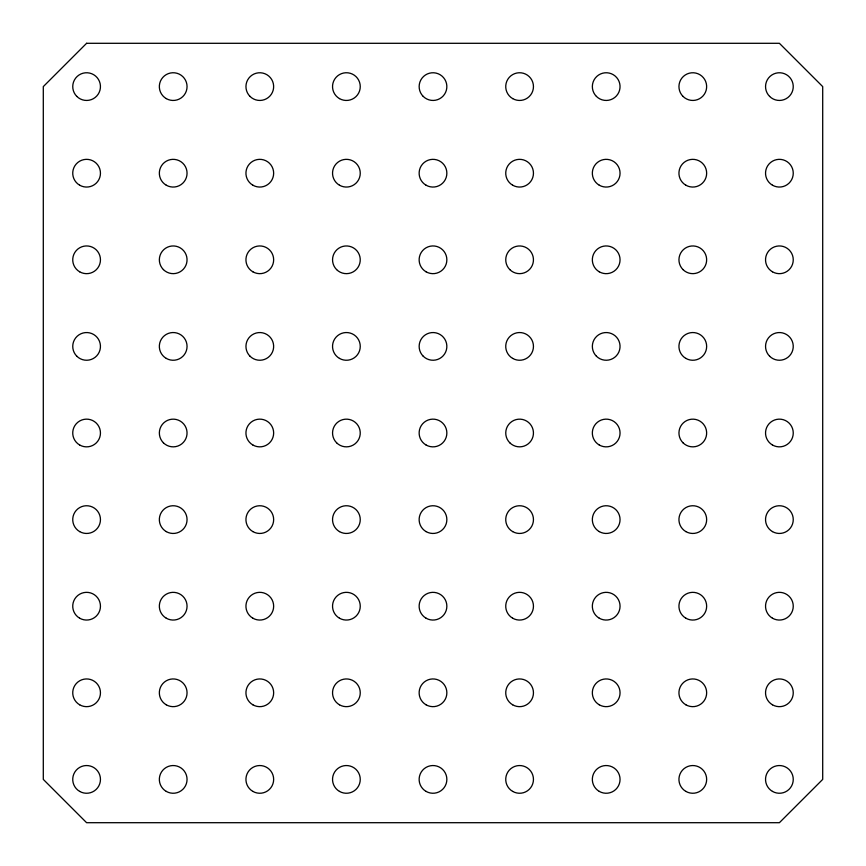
<?xml version="1.0" encoding="UTF-8"?>
<svg xmlns="http://www.w3.org/2000/svg" width="866" height="866" viewBox="0 0 866 866"><rect width="100%" height="100%" fill="white"/><g stroke="black" fill="none" stroke-linecap="round" stroke-linejoin="round"><path stroke-width="1.3" d="M86.6 43.3L43.3 86.6L43.3 779.4L86.6 822.7L779.4 822.7L822.7 779.4L822.7 86.6L779.4 43.3L86.6 43.3M772.472 791.405A13.856 13.856 0 0 0 793.256 779.4A13.856 13.856 0 0 0 772.472 767.395A13.856 13.856 0 0 0 772.472 791.405M772.472 704.805A13.856 13.856 0 0 0 793.256 692.8A13.856 13.856 0 0 0 772.472 680.795A13.856 13.856 0 0 0 772.472 704.805M772.472 618.205A13.856 13.856 0 0 0 793.256 606.2A13.856 13.856 0 0 0 772.472 594.195A13.856 13.856 0 0 0 772.472 618.205M772.472 531.605A13.856 13.856 0 0 0 793.256 519.6A13.856 13.856 0 0 0 772.472 507.595A13.856 13.856 0 0 0 772.472 531.605M772.472 271.805A13.856 13.856 0 0 0 793.256 259.8A13.856 13.856 0 0 0 772.472 247.795A13.856 13.856 0 0 0 772.472 271.805M769.603 356.197A13.856 13.856 0 0 0 792.78 349.983A13.856 13.856 0 0 0 775.817 333.02A13.856 13.856 0 0 0 769.603 356.197M772.472 445.005A13.856 13.856 0 0 0 793.256 433A13.856 13.856 0 0 0 772.472 420.995A13.856 13.856 0 0 0 772.472 445.005M769.603 96.397A13.856 13.856 0 0 0 792.78 90.183A13.856 13.856 0 0 0 775.817 73.22A13.856 13.856 0 0 0 769.603 96.397M683.003 96.397A13.856 13.856 0 0 0 706.18 90.183A13.856 13.856 0 0 0 689.217 73.22A13.856 13.856 0 0 0 683.003 96.397M685.872 185.205A13.856 13.856 0 0 0 706.656 173.2A13.856 13.856 0 0 0 685.872 161.195A13.856 13.856 0 0 0 685.872 185.205M683.003 269.597A13.856 13.856 0 0 0 706.18 263.383A13.856 13.856 0 0 0 689.217 246.42A13.856 13.856 0 0 0 683.003 269.597M685.872 358.405A13.856 13.856 0 0 0 706.656 346.4A13.856 13.856 0 0 0 685.872 334.395A13.856 13.856 0 0 0 685.872 358.405M683.003 442.797A13.856 13.856 0 0 0 706.18 436.583A13.856 13.856 0 0 0 689.217 419.62A13.856 13.856 0 0 0 683.003 442.797M685.872 531.605A13.856 13.856 0 0 0 706.656 519.6A13.856 13.856 0 0 0 685.872 507.595A13.856 13.856 0 0 0 685.872 531.605M772.472 185.205A13.856 13.856 0 0 0 793.256 173.2A13.856 13.856 0 0 0 772.472 161.195A13.856 13.856 0 0 0 772.472 185.205M685.872 618.205A13.856 13.856 0 0 0 706.656 606.2A13.856 13.856 0 0 0 685.872 594.195A13.856 13.856 0 0 0 685.872 618.205M685.872 791.405A13.856 13.856 0 0 0 706.656 779.4A13.856 13.856 0 0 0 685.872 767.395A13.856 13.856 0 0 0 685.872 791.405M685.872 704.805A13.856 13.856 0 0 0 706.656 692.8A13.856 13.856 0 0 0 685.872 680.795A13.856 13.856 0 0 0 685.872 704.805M596.403 96.397A13.856 13.856 0 0 0 619.58 90.183A13.856 13.856 0 0 0 602.617 73.22A13.856 13.856 0 0 0 596.403 96.397M599.272 185.205A13.856 13.856 0 0 0 620.056 173.2A13.856 13.856 0 0 0 599.272 161.195A13.856 13.856 0 0 0 599.272 185.205M599.272 271.805A13.856 13.856 0 0 0 620.056 259.8A13.856 13.856 0 0 0 599.272 247.795A13.856 13.856 0 0 0 599.272 271.805M596.403 356.197A13.856 13.856 0 0 0 619.58 349.983A13.856 13.856 0 0 0 602.617 333.02A13.856 13.856 0 0 0 596.403 356.197M599.272 445.005A13.856 13.856 0 0 0 620.056 433A13.856 13.856 0 0 0 599.272 420.995A13.856 13.856 0 0 0 599.272 445.005M599.272 531.605A13.856 13.856 0 0 0 620.056 519.6A13.856 13.856 0 0 0 599.272 507.595A13.856 13.856 0 0 0 599.272 531.605M599.272 618.205A13.856 13.856 0 0 0 620.056 606.2A13.856 13.856 0 0 0 599.272 594.195A13.856 13.856 0 0 0 599.272 618.205M599.272 704.805A13.856 13.856 0 0 0 620.056 692.8A13.856 13.856 0 0 0 599.272 680.795A13.856 13.856 0 0 0 599.272 704.805M599.272 791.405A13.856 13.856 0 0 0 620.056 779.4A13.856 13.856 0 0 0 599.272 767.395A13.856 13.856 0 0 0 599.272 791.405M512.672 98.605A13.856 13.856 0 0 0 533.456 86.6A13.856 13.856 0 0 0 512.672 74.595A13.856 13.856 0 0 0 512.672 98.605M512.672 185.205A13.856 13.856 0 0 0 533.456 173.2A13.856 13.856 0 0 0 512.672 161.195A13.856 13.856 0 0 0 512.672 185.205M509.803 269.597A13.856 13.856 0 0 0 532.98 263.383A13.856 13.856 0 0 0 516.017 246.42A13.856 13.856 0 0 0 509.803 269.597M512.672 358.405A13.856 13.856 0 0 0 533.456 346.4A13.856 13.856 0 0 0 512.672 334.395A13.856 13.856 0 0 0 512.672 358.405M509.803 442.797A13.856 13.856 0 0 0 532.98 436.583A13.856 13.856 0 0 0 516.017 419.62A13.856 13.856 0 0 0 509.803 442.797M512.672 531.605A13.856 13.856 0 0 0 533.456 519.6A13.856 13.856 0 0 0 512.672 507.595A13.856 13.856 0 0 0 512.672 531.605M512.672 618.205A13.856 13.856 0 0 0 533.456 606.2A13.856 13.856 0 0 0 512.672 594.195A13.856 13.856 0 0 0 512.672 618.205M512.672 704.805A13.856 13.856 0 0 0 533.456 692.8A13.856 13.856 0 0 0 512.672 680.795A13.856 13.856 0 0 0 512.672 704.805M512.672 791.405A13.856 13.856 0 0 0 533.456 779.4A13.856 13.856 0 0 0 512.672 767.395A13.856 13.856 0 0 0 512.672 791.405M423.203 96.397A13.856 13.856 0 0 0 446.38 90.183A13.856 13.856 0 0 0 429.417 73.22A13.856 13.856 0 0 0 423.203 96.397M426.072 185.205A13.856 13.856 0 0 0 446.856 173.2A13.856 13.856 0 0 0 426.072 161.195A13.856 13.856 0 0 0 426.072 185.205M426.072 271.805A13.856 13.856 0 0 0 446.856 259.8A13.856 13.856 0 0 0 426.072 247.795A13.856 13.856 0 0 0 426.072 271.805M423.203 356.197A13.856 13.856 0 0 0 446.38 349.983A13.856 13.856 0 0 0 429.417 333.02A13.856 13.856 0 0 0 423.203 356.197M426.072 445.005A13.856 13.856 0 0 0 446.856 433A13.856 13.856 0 0 0 426.072 420.995A13.856 13.856 0 0 0 426.072 445.005M426.072 531.605A13.856 13.856 0 0 0 446.856 519.6A13.856 13.856 0 0 0 426.072 507.595A13.856 13.856 0 0 0 426.072 531.605M426.072 618.205A13.856 13.856 0 0 0 446.856 606.2A13.856 13.856 0 0 0 426.072 594.195A13.856 13.856 0 0 0 426.072 618.205M426.072 704.805A13.856 13.856 0 0 0 446.856 692.8A13.856 13.856 0 0 0 426.072 680.795A13.856 13.856 0 0 0 426.072 704.805M426.072 791.405A13.856 13.856 0 0 0 446.856 779.4A13.856 13.856 0 0 0 426.072 767.395A13.856 13.856 0 0 0 426.072 791.405M339.472 98.605A13.856 13.856 0 0 0 360.256 86.6A13.856 13.856 0 0 0 339.472 74.595A13.856 13.856 0 0 0 339.472 98.605M339.472 185.205A13.856 13.856 0 0 0 360.256 173.2A13.856 13.856 0 0 0 339.472 161.195A13.856 13.856 0 0 0 339.472 185.205M336.603 269.597A13.856 13.856 0 0 0 359.78 263.383A13.856 13.856 0 0 0 342.817 246.42A13.856 13.856 0 0 0 336.603 269.597M339.472 358.405A13.856 13.856 0 0 0 360.256 346.4A13.856 13.856 0 0 0 339.472 334.395A13.856 13.856 0 0 0 339.472 358.405M336.603 442.797A13.856 13.856 0 0 0 359.78 436.583A13.856 13.856 0 0 0 342.817 419.62A13.856 13.856 0 0 0 336.603 442.797M339.472 531.605A13.856 13.856 0 0 0 360.256 519.6A13.856 13.856 0 0 0 339.472 507.595A13.856 13.856 0 0 0 339.472 531.605M339.472 618.205A13.856 13.856 0 0 0 360.256 606.2A13.856 13.856 0 0 0 339.472 594.195A13.856 13.856 0 0 0 339.472 618.205M339.472 704.805A13.856 13.856 0 0 0 360.256 692.8A13.856 13.856 0 0 0 339.472 680.795A13.856 13.856 0 0 0 339.472 704.805M339.472 791.405A13.856 13.856 0 0 0 360.256 779.4A13.856 13.856 0 0 0 339.472 767.395A13.856 13.856 0 0 0 339.472 791.405M250.003 96.397A13.856 13.856 0 0 0 273.18 90.183A13.856 13.856 0 0 0 256.217 73.22A13.856 13.856 0 0 0 250.003 96.397M252.872 185.205A13.856 13.856 0 0 0 273.656 173.2A13.856 13.856 0 0 0 252.872 161.195A13.856 13.856 0 0 0 252.872 185.205M252.872 271.805A13.856 13.856 0 0 0 273.656 259.8A13.856 13.856 0 0 0 252.872 247.795A13.856 13.856 0 0 0 252.872 271.805M250.003 356.197A13.856 13.856 0 0 0 273.18 349.983A13.856 13.856 0 0 0 256.217 333.02A13.856 13.856 0 0 0 250.003 356.197M252.872 445.005A13.856 13.856 0 0 0 273.656 433A13.856 13.856 0 0 0 252.872 420.995A13.856 13.856 0 0 0 252.872 445.005M252.872 531.605A13.856 13.856 0 0 0 273.656 519.6A13.856 13.856 0 0 0 252.872 507.595A13.856 13.856 0 0 0 252.872 531.605M252.872 618.205A13.856 13.856 0 0 0 273.656 606.2A13.856 13.856 0 0 0 252.872 594.195A13.856 13.856 0 0 0 252.872 618.205M252.872 704.805A13.856 13.856 0 0 0 273.656 692.8A13.856 13.856 0 0 0 252.872 680.795A13.856 13.856 0 0 0 252.872 704.805M252.872 791.405A13.856 13.856 0 0 0 273.656 779.4A13.856 13.856 0 0 0 252.872 767.395A13.856 13.856 0 0 0 252.872 791.405M166.272 98.605A13.856 13.856 0 0 0 187.056 86.6A13.856 13.856 0 0 0 166.272 74.595A13.856 13.856 0 0 0 166.272 98.605M166.272 185.205A13.856 13.856 0 0 0 187.056 173.2A13.856 13.856 0 0 0 166.272 161.195A13.856 13.856 0 0 0 166.272 185.205M163.403 269.597A13.856 13.856 0 0 0 186.58 263.383A13.856 13.856 0 0 0 169.617 246.42A13.856 13.856 0 0 0 163.403 269.597M166.272 358.405A13.856 13.856 0 0 0 187.056 346.4A13.856 13.856 0 0 0 166.272 334.395A13.856 13.856 0 0 0 166.272 358.405M163.403 442.797A13.856 13.856 0 0 0 186.58 436.583A13.856 13.856 0 0 0 169.617 419.62A13.856 13.856 0 0 0 163.403 442.797M166.272 531.605A13.856 13.856 0 0 0 187.056 519.6A13.856 13.856 0 0 0 166.272 507.595A13.856 13.856 0 0 0 166.272 531.605M166.272 618.205A13.856 13.856 0 0 0 187.056 606.2A13.856 13.856 0 0 0 166.272 594.195A13.856 13.856 0 0 0 166.272 618.205M166.272 704.805A13.856 13.856 0 0 0 187.056 692.8A13.856 13.856 0 0 0 166.272 680.795A13.856 13.856 0 0 0 166.272 704.805M166.272 791.405A13.856 13.856 0 0 0 187.056 779.4A13.856 13.856 0 0 0 166.272 767.395A13.856 13.856 0 0 0 166.272 791.405M76.803 96.397A13.856 13.856 0 0 0 99.98 90.183A13.856 13.856 0 0 0 83.017 73.22A13.856 13.856 0 0 0 76.803 96.397M79.672 185.205A13.856 13.856 0 0 0 100.456 173.2A13.856 13.856 0 0 0 79.672 161.195A13.856 13.856 0 0 0 79.672 185.205M79.672 271.805A13.856 13.856 0 0 0 100.456 259.8A13.856 13.856 0 0 0 79.672 247.795A13.856 13.856 0 0 0 79.672 271.805M76.803 356.197A13.856 13.856 0 0 0 99.98 349.983A13.856 13.856 0 0 0 83.017 333.02A13.856 13.856 0 0 0 76.803 356.197M79.672 445.005A13.856 13.856 0 0 0 100.456 433A13.856 13.856 0 0 0 79.672 420.995A13.856 13.856 0 0 0 79.672 445.005M79.672 531.605A13.856 13.856 0 0 0 100.456 519.6A13.856 13.856 0 0 0 79.672 507.595A13.856 13.856 0 0 0 79.672 531.605M79.672 618.205A13.856 13.856 0 0 0 100.456 606.2A13.856 13.856 0 0 0 79.672 594.195A13.856 13.856 0 0 0 79.672 618.205M79.672 704.805A13.856 13.856 0 0 0 100.456 692.8A13.856 13.856 0 0 0 79.672 680.795A13.856 13.856 0 0 0 79.672 704.805M79.672 791.405A13.856 13.856 0 0 0 100.456 779.4A13.856 13.856 0 0 0 79.672 767.395A13.856 13.856 0 0 0 79.672 791.405"/></g></svg>
